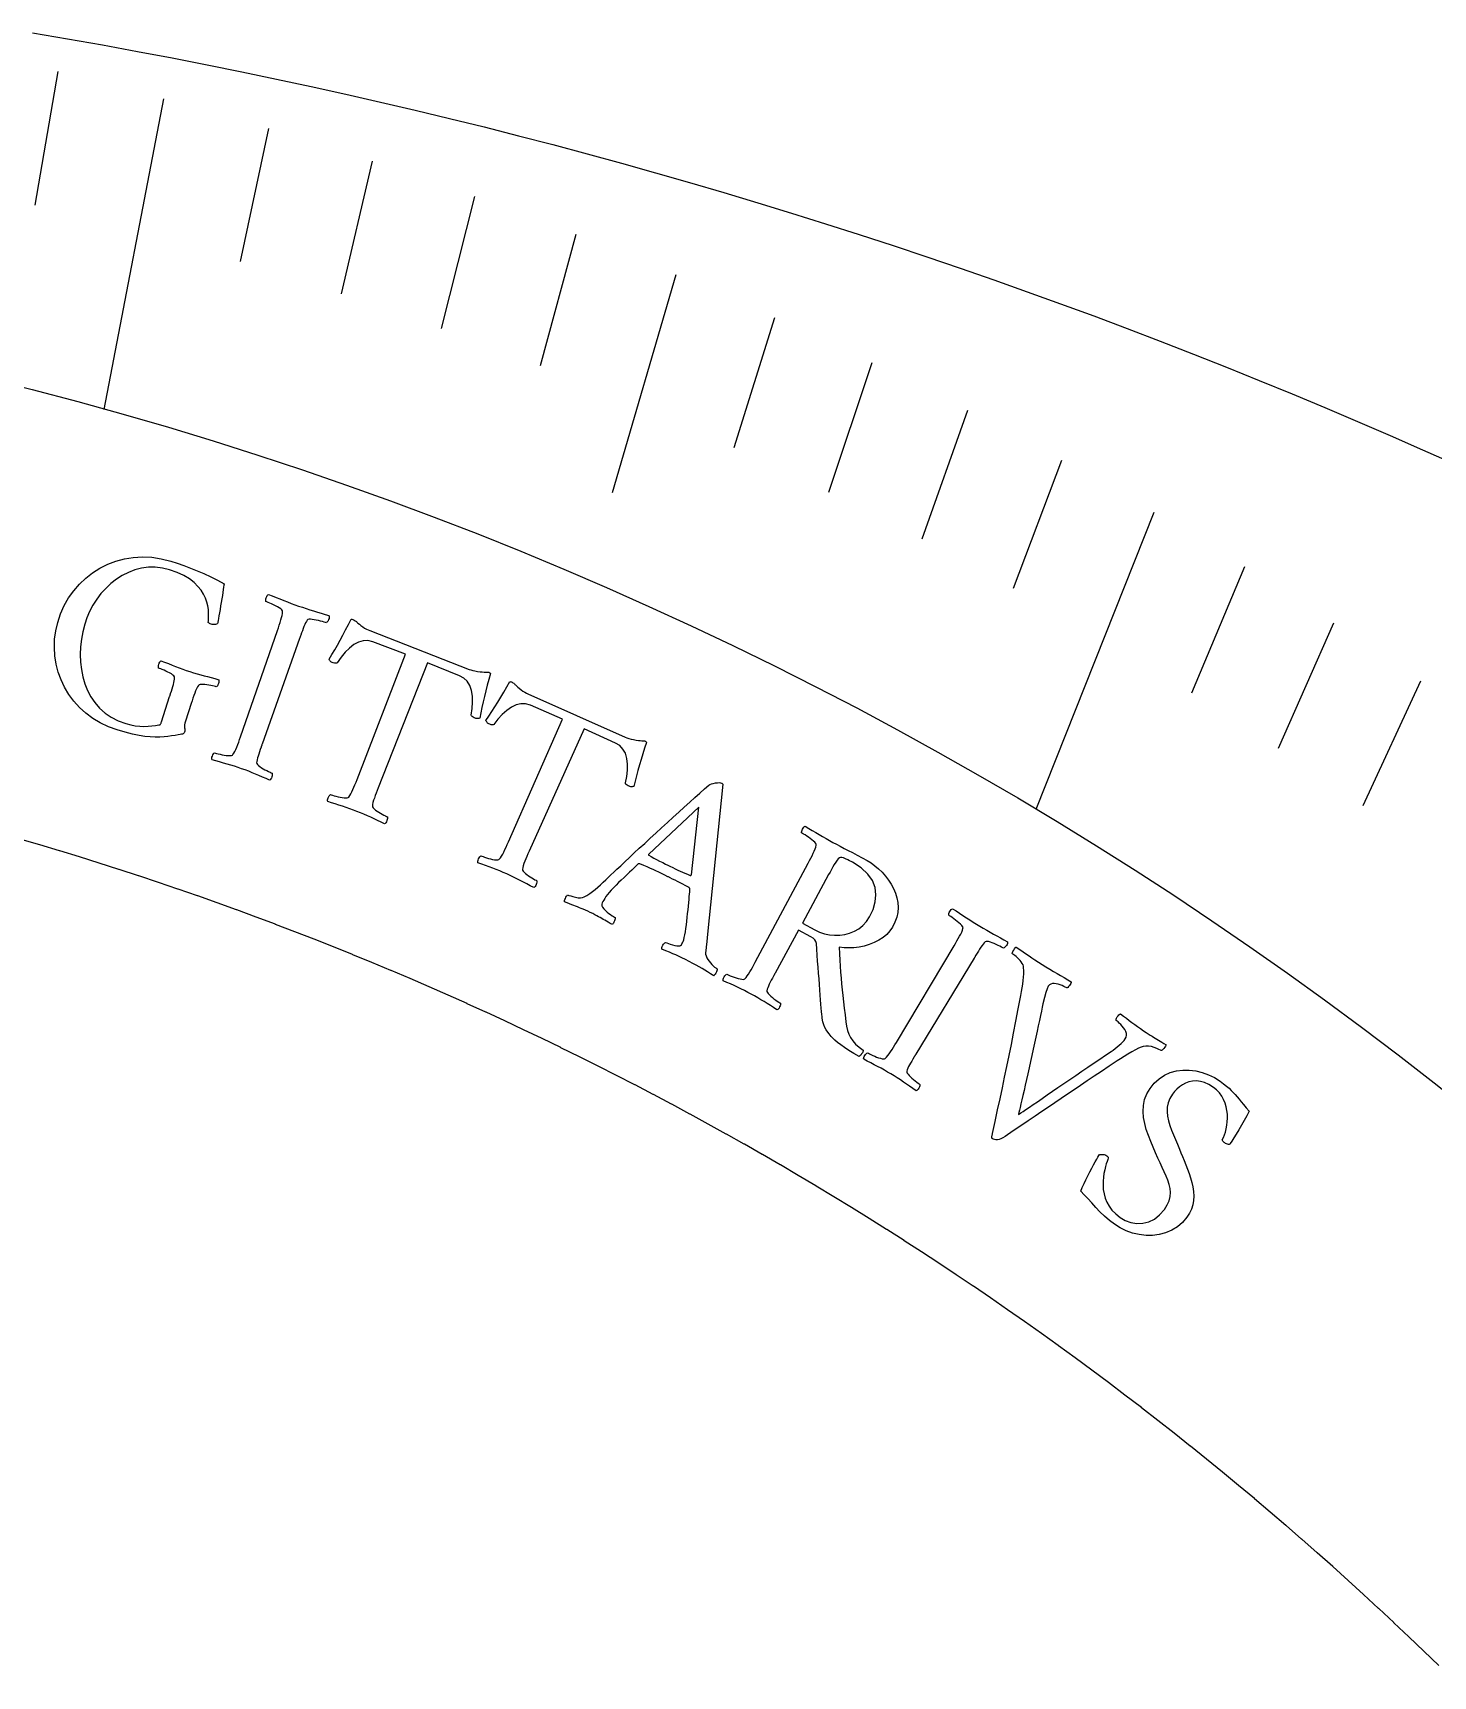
# Model space of a CAD drawing. Header units: millimetres. Extents: x -70 to 70, y -70 to 70.
# Drawn here: x 11.58 to 28.57, y 49.29 to 69.24 of the extents above; entities that cross this region are included whole.
import ezdxf

# ---------------------------------------------------------------- set-up
doc = ezdxf.new("R2010")
doc.units = ezdxf.units.MM
for name, color, linetype in [('CUT_INNER', 6, 'Continuous'), ('CUT_OUTER', 1, 'Continuous'), ('ENGRAVE', 7, 'Continuous'), ('ENGRAVE_FINE', 8, 'Continuous'), ('TEXT', 5, 'Continuous')]:
    doc.layers.add(name, color=color, linetype=linetype)

msp = doc.modelspace()

# ---------------------------------------------------------------- linework, layer by layer
at = {"layer": 'CUT_INNER'}
msp.add_lwpolyline([(28.6426, 49.4155), (28.463, 49.5897), (28.4619, 49.5907), (28.2813, 49.7638), (28.2802, 49.7648), (28.0985, 49.9367), (28.0974, 49.9378), (27.9147, 50.1086), (27.9135, 50.1096), (27.7298, 50.2793), (27.7286, 50.2803), (27.5438, 50.4489), (27.5427, 50.4499), (27.3568, 50.6173), (27.3557, 50.6183), (27.1688, 50.7846), (27.1677, 50.7856), (26.9798, 50.9507), (26.9786, 50.9517), (26.7897, 51.1157), (26.7886, 51.1167), (26.5987, 51.2795), (26.5975, 51.2805), (26.4066, 51.4421), (26.4055, 51.4431), (26.2136, 51.6035), (26.2124, 51.6045), (26.0195, 51.7638), (26.0184, 51.7648), (25.8245, 51.9228), (25.8233, 51.9238), (25.6285, 52.0807), (25.6273, 52.0817), (25.4316, 52.2373), (25.4304, 52.2383), (25.2337, 52.3928), (25.2324, 52.3937), (25.0348, 52.547), (25.0336, 52.5479), (24.835, 52.7), (24.8338, 52.7009), (24.6342, 52.8518), (24.633, 52.8527), (24.4326, 53.0023), (24.4313, 53.0032), (24.23, 53.1516), (24.2287, 53.1525), (24.0265, 53.2997), (24.0252, 53.3006), (23.8221, 53.4465), (23.8208, 53.4473), (23.6168, 53.592), (23.6155, 53.5929), (23.4106, 53.7363), (23.4093, 53.7372), (23.2035, 53.8793), (23.2022, 53.8802), (22.9956, 54.021), (22.9943, 54.0219), (22.7867, 54.1615), (22.7855, 54.1623), (22.5771, 54.3007), (22.5758, 54.3015), (22.3665, 54.4385), (22.3653, 54.4394), (22.1552, 54.5751), (22.1539, 54.576), (21.943, 54.7104), (21.9417, 54.7112), (21.73, 54.8444), (21.7287, 54.8452), (21.5161, 54.9771), (21.5148, 54.9779), (21.3015, 55.1085), (21.3002, 55.1093), (21.086, 55.2385), (21.0847, 55.2393), (20.8698, 55.3672), (20.8684, 55.368), (20.6527, 55.4946), (20.6514, 55.4954), (20.4349, 55.6207), (20.4336, 55.6214), (20.2163, 55.7454), (20.215, 55.7461), (19.997, 55.8688), (19.9957, 55.8695), (19.7769, 55.9908), (19.7756, 55.9915), (19.5561, 56.1115), (19.5547, 56.1122), (19.3345, 56.2308), (19.3331, 56.2315), (19.1122, 56.3487), (19.1108, 56.3494), (18.8892, 56.4653), (18.8878, 56.466), (18.6654, 56.5805), (18.6641, 56.5812), (18.441, 56.6944), (18.4396, 56.6951), (18.2159, 56.8068), (18.2145, 56.8075), (17.9901, 56.9179), (17.9887, 56.9186), (17.7636, 57.0276), (17.7622, 57.0283), (17.5364, 57.1359), (17.535, 57.1366), (17.3086, 57.2428), (17.3072, 57.2434), (17.0801, 57.3483), (17.0787, 57.3489), (16.851, 57.4524), (16.8496, 57.453), (16.6212, 57.5551), (16.6198, 57.5557), (16.3909, 57.6564), (16.3894, 57.657), (16.1599, 57.7562), (16.1584, 57.7568), (15.9283, 57.8547), (15.9268, 57.8553), (15.696, 57.9517), (15.6946, 57.9523), (15.4633, 58.0473), (15.4618, 58.0479), (15.2299, 58.1415), (15.2285, 58.142), (14.9959, 58.2342), (14.9945, 58.2348), (14.7614, 58.3255), (14.76, 58.326), (14.5263, 58.4153), (14.5249, 58.4159), (14.2907, 58.5038), (14.2893, 58.5043), (14.0546, 58.5907), (14.0531, 58.5912), (13.8179, 58.6762), (13.8164, 58.6768), (13.5807, 58.7603), (13.5792, 58.7608), (13.343, 58.8429), (13.3415, 58.8434), (13.1048, 58.924), (13.1033, 58.9245), (12.866, 59.0037), (12.8646, 59.0042), (12.6268, 59.0819), (12.6254, 59.0824), (12.3872, 59.1587), (12.3857, 59.1591), (12.147, 59.2339), (12.1456, 59.2344), (11.9064, 59.3077), (11.905, 59.3082), (11.6654, 59.38), (11.6639, 59.3805), (11.4239, 59.4509)], dxfattribs=at)
at = {"layer": 'CUT_OUTER'}
msp.add_lwpolyline([(11.5761, 69.239), (12.0008, 69.1666), (12.4249, 69.0917), (12.8486, 69.0141), (13.2719, 68.934), (13.6946, 68.8513), (14.1168, 68.7659), (14.5385, 68.678), (14.9596, 68.5875), (15.3802, 68.4945), (15.8001, 68.3988), (16.2195, 68.3006), (16.6383, 68.1998), (17.0565, 68.0964), (17.474, 67.9904), (17.8908, 67.8819), (18.307, 67.7709), (18.7225, 67.6573), (19.1373, 67.5411), (19.5513, 67.4224), (19.9647, 67.3012), (20.3773, 67.1774), (20.7891, 67.0511), (21.2001, 66.9223), (21.6103, 66.791), (22.0197, 66.6571), (22.4283, 66.5208), (22.8361, 66.3819), (23.2429, 66.2405), (23.6489, 66.0966), (24.0541, 65.9503), (24.4583, 65.8015), (24.8616, 65.6502), (25.2639, 65.4964), (25.6653, 65.3401), (26.0658, 65.1814), (26.4652, 65.0202), (26.8637, 64.8566), (27.2611, 64.6906), (27.6575, 64.5221), (28.0529, 64.3512), (28.4472, 64.1778), (28.8405, 64.0021)], dxfattribs=at)
at = {"layer": 'ENGRAVE'}
for points in [[(13.1676, 68.4401), (12.4412, 64.6645)], [(25.185, 63.4159), (23.7532, 59.8108)]]:
    msp.add_lwpolyline(points, dxfattribs=at)
msp.add_circle((0, 20.0601), 46.307, dxfattribs=at)
at = {"layer": 'ENGRAVE_FINE'}
for points in [[(11.8849, 68.7711), (11.6045, 67.1485)], [(14.4386, 68.0761), (14.0965, 66.4634)], [(15.6968, 67.6796), (15.3241, 66.0726)], [(16.9411, 67.2513), (16.5379, 65.6504)], [(18.1707, 66.7916), (17.737, 65.1975)], [(19.3844, 66.3014), (18.6109, 63.6559)], [(20.5814, 65.7812), (20.0873, 64.2017)], [(21.7608, 65.2317), (21.2366, 63.6604)], [(22.9218, 64.6539), (22.3677, 63.0911)], [(24.0634, 64.0483), (23.4797, 62.4946)], [(26.2858, 62.7575), (25.6432, 61.2233)], [(27.3651, 62.0739), (26.6933, 60.5502)], [(28.4222, 61.3661), (27.7215, 59.8533)]]:
    msp.add_lwpolyline(points, dxfattribs=at)
at = {"layer": 'TEXT'}
for points in [[(13.2406, 61.1817), (13.2421, 61.1864), (13.2436, 61.1911), (13.2451, 61.1957), (13.2466, 61.2004), (13.2481, 61.2051), (13.2496, 61.2097), (13.2511, 61.2144), (13.2526, 61.2191), (13.2618, 61.248), (13.2704, 61.2756), (13.2783, 61.302), (13.2856, 61.327), (13.2918, 61.3504), (13.2963, 61.3721), (13.2991, 61.3919), (13.3003, 61.4099), (13.2989, 61.4201), (13.2919, 61.431), (13.2794, 61.4427), (13.2613, 61.455), (13.24, 61.4674), (13.2181, 61.4791), (13.1955, 61.4902), (13.1723, 61.5006), (13.1505, 61.5098), (13.1323, 61.5171), (13.1175, 61.5228), (13.1064, 61.5266), (13.1045, 61.5354), (13.1043, 61.5461), (13.1059, 61.5589), (13.1092, 61.5738), (13.1138, 61.5881), (13.1195, 61.5996), (13.1262, 61.6082), (13.134, 61.6139), (13.1801, 61.5974), (13.2254, 61.5806), (13.2697, 61.5637), (13.3131, 61.5466), (13.3561, 61.5298), (13.3994, 61.5136), (13.4429, 61.4983), (13.4866, 61.4836), (13.5315, 61.4694), (13.5752, 61.4564), (13.6178, 61.4446), (13.6592, 61.4339), (13.701, 61.4233), (13.7443, 61.4118), (13.7893, 61.3992), (13.8359, 61.3855), (13.8388, 61.3764), (13.8391, 61.3655), (13.837, 61.3528), (13.8323, 61.3385), (13.8262, 61.3245), (13.8199, 61.3133), (13.8134, 61.3047), (13.8068, 61.2987), (13.7956, 61.3021), (13.7807, 61.3061), (13.7621, 61.3107), (13.7397, 61.3159), (13.7158, 61.3209), (13.6924, 61.3247), (13.6696, 61.3276), (13.6472, 61.3294), (13.6271, 61.3295), (13.611, 61.3271), (13.5989, 61.3224), (13.5907, 61.3153), (13.5786, 61.2972), (13.5669, 61.2758), (13.5557, 61.2513), (13.545, 61.2237), (13.5344, 61.1938), (13.5236, 61.1627), (13.5127, 61.1304), (13.5015, 61.0968), (13.431, 60.8825), (13.4243, 60.8588), (13.4205, 60.8377), (13.4197, 60.819), (13.4219, 60.8028), (13.4245, 60.7882), (13.4252, 60.7742), (13.424, 60.7608), (13.4209, 60.7481), (13.4183, 60.7422), (13.4147, 60.7372), (13.4101, 60.7329), (13.4045, 60.7294), (13.3962, 60.7261), (13.3835, 60.7225), (13.3664, 60.7186), (13.3451, 60.7145), (13.3059, 60.7082), (13.2641, 60.7023), (13.2197, 60.6968), (13.1727, 60.6916), (13.122, 60.6882), (13.0664, 60.6881), (13.006, 60.6912), (12.9407, 60.6974), (12.8689, 60.7082), (12.7891, 60.7248), (12.7013, 60.7472), (12.6053, 60.7753), (12.4982, 60.8138), (12.3987, 60.8605), (12.3067, 60.9156), (12.2221, 60.979), (12.1454, 61.0494), (12.0771, 61.1252), (12.017, 61.2065), (11.9653, 61.2933), (11.9223, 61.3842), (11.8883, 61.478), (11.8634, 61.5747), (11.8476, 61.6742), (11.8414, 61.7753), (11.8451, 61.8768), (11.8588, 61.9786), (11.8827, 62.0807), (11.9178, 62.1862), (11.9617, 62.2856), (12.0146, 62.3788), (12.0765, 62.4659), (12.1461, 62.546), (12.2222, 62.6185), (12.3049, 62.6833), (12.394, 62.7404), (12.4887, 62.7885), (12.5879, 62.8264), (12.6916, 62.854), (12.7997, 62.8714), (12.9109, 62.8776), (13.0236, 62.8718), (13.1379, 62.8538), (13.2536, 62.8238), (13.3319, 62.7986), (13.4114, 62.7712), (13.4922, 62.7414), (13.5743, 62.7094), (13.6567, 62.6745), (13.7386, 62.6361), (13.8201, 62.5943), (13.901, 62.549), (13.9004, 62.5447), (13.8986, 62.5321), (13.8956, 62.5111), (13.8914, 62.4816), (13.8862, 62.4465), (13.8803, 62.4086), (13.8738, 62.368), (13.8665, 62.3245), (13.8591, 62.2807), (13.8521, 62.2389), (13.8455, 62.1991), (13.8394, 62.1613), (13.834, 62.1284), (13.8295, 62.103), (13.826, 62.0854), (13.8235, 62.0753), (13.8214, 62.0691), (13.8162, 62.064), (13.8078, 62.0598), (13.7962, 62.0568), (13.7831, 62.055), (13.7701, 62.055), (13.7573, 62.0566), (13.7445, 62.0599), (13.734, 62.064), (13.7246, 62.069), (13.7165, 62.0749), (13.7094, 62.0817), (13.7115, 62.1025), (13.7129, 62.1287), (13.7136, 62.1603), (13.7137, 62.1973), (13.7111, 62.2381), (13.7039, 62.2813), (13.6922, 62.3267), (13.6759, 62.3746), (13.6533, 62.4232), (13.6226, 62.4712), (13.5839, 62.5185), (13.5372, 62.565), (13.4804, 62.6093), (13.4118, 62.6498), (13.3312, 62.6863), (13.2388, 62.7188), (13.1522, 62.7404), (13.0667, 62.7509), (12.9823, 62.7505), (12.8991, 62.7391), (12.8181, 62.718), (12.7403, 62.6887), (12.6655, 62.651), (12.594, 62.6051), (12.5267, 62.5523), (12.4644, 62.4941), (12.4072, 62.4306), (12.3552, 62.3617), (12.3089, 62.2891), (12.2693, 62.2143), (12.2363, 62.1374), (12.2097, 62.0583), (12.1869, 61.9683), (12.1704, 61.8773), (12.1602, 61.7854), (12.1563, 61.6924), (12.1592, 61.6001), (12.1694, 61.5101), (12.187, 61.4224), (12.2118, 61.3369), (12.2444, 61.2552), (12.2852, 61.1786), (12.334, 61.1073), (12.391, 61.041), (12.4567, 60.9814), (12.5318, 60.9302), (12.6163, 60.8871), (12.7103, 60.8523), (12.7679, 60.8366), (12.8235, 60.8259), (12.8771, 60.8202), (12.9287, 60.8196), (12.9779, 60.8221), (13.0244, 60.8256), (13.068, 60.8302), (13.1088, 60.8359), (13.1168, 60.8371), (13.1232, 60.8395), (13.128, 60.843), (13.1313, 60.8476), (13.1338, 60.8531), (13.1363, 60.8593), (13.1389, 60.8661), (13.1414, 60.8736)], [(14.8061, 62.2802), (14.8522, 62.2644), (14.8979, 62.2492), (14.9431, 62.2348), (14.988, 62.2212), (15.0331, 62.2076), (15.0791, 62.1935), (15.1261, 62.1787), (15.1739, 62.1633), (15.1767, 62.154), (15.177, 62.1431), (15.1746, 62.1305), (15.1695, 62.1162), (15.1631, 62.1025), (15.1565, 62.0914), (15.1498, 62.083), (15.1429, 62.0772), (15.1312, 62.081), (15.1154, 62.0858), (15.0955, 62.0913), (15.0713, 62.0977), (15.0453, 62.1041), (15.02, 62.1096), (14.9952, 62.1142), (14.971, 62.1179), (14.9492, 62.1198), (14.9319, 62.1188), (14.9189, 62.1149), (14.9102, 62.1083), (14.9001, 62.0932), (14.8901, 62.0755), (14.8803, 62.0551), (14.8707, 62.0321), (14.8611, 62.0071), (14.8512, 61.9808), (14.8412, 61.9534), (14.8309, 61.9247), (14.8293, 61.9201), (14.8276, 61.9155), (14.826, 61.9109), (14.8243, 61.9062), (14.8227, 61.9016), (14.8211, 61.897), (14.8194, 61.8924), (14.8178, 61.8877), (14.3624, 60.6023), (14.3608, 60.5977), (14.3591, 60.5931), (14.3575, 60.5884), (14.3559, 60.5838), (14.3542, 60.5792), (14.3526, 60.5746), (14.351, 60.5699), (14.3493, 60.5653), (14.3393, 60.5367), (14.3299, 60.5093), (14.3212, 60.4832), (14.3132, 60.4584), (14.3063, 60.4352), (14.3012, 60.4137), (14.2977, 60.394), (14.296, 60.376), (14.2987, 60.3666), (14.306, 60.356), (14.3181, 60.3441), (14.3349, 60.331), (14.3546, 60.3176), (14.3753, 60.3049), (14.3972, 60.2928), (14.4201, 60.2814), (14.4418, 60.2714), (14.4599, 60.2632), (14.4744, 60.257), (14.4854, 60.2528), (14.4868, 60.244), (14.4865, 60.2333), (14.4844, 60.2205), (14.4805, 60.2059), (14.4752, 60.1917), (14.4691, 60.1804), (14.4622, 60.1721), (14.4543, 60.1666), (14.4104, 60.1858), (14.3673, 60.2044), (14.325, 60.2224), (14.2836, 60.2399), (14.2423, 60.2568), (14.2001, 60.2734), (14.1572, 60.2895), (14.1135, 60.3052), (14.0706, 60.3199), (14.0271, 60.3341), (13.983, 60.3478), (13.9383, 60.361), (13.8931, 60.3739), (13.8474, 60.3867), (13.8012, 60.3994), (13.7547, 60.4119), (13.7519, 60.4211), (13.7517, 60.4319), (13.754, 60.4446), (13.7587, 60.4589), (13.7649, 60.4728), (13.7711, 60.4841), (13.7776, 60.4926), (13.7842, 60.4986), (13.7954, 60.4951), (13.8106, 60.4909), (13.8298, 60.4859), (13.853, 60.4803), (13.8782, 60.4748), (13.903, 60.4704), (13.9277, 60.4672), (13.9521, 60.4652), (13.9739, 60.4648), (13.9906, 60.4666), (14.0024, 60.4705), (14.0091, 60.4766), (14.0214, 60.4946), (14.0334, 60.5158), (14.0449, 60.5401), (14.0561, 60.5676), (14.0671, 60.5973), (14.0784, 60.6283), (14.0899, 60.6604), (14.1016, 60.6938), (14.5487, 61.9821), (14.5602, 62.0156), (14.5712, 62.0483), (14.5816, 62.08), (14.5916, 62.1109), (14.6, 62.1401), (14.6061, 62.1668), (14.6097, 62.1912), (14.611, 62.2132), (14.6097, 62.2233), (14.6027, 62.2342), (14.5898, 62.2458), (14.5712, 62.2581), (14.5492, 62.2705), (14.5265, 62.2826), (14.503, 62.2942), (14.4786, 62.3055), (14.4557, 62.3156), (14.4367, 62.3237), (14.4214, 62.3299), (14.4099, 62.3342), (14.4081, 62.343), (14.4081, 62.3538), (14.4099, 62.3666), (14.4135, 62.3813), (14.4184, 62.3956), (14.4244, 62.407), (14.4314, 62.4154), (14.4394, 62.4208), (14.4867, 62.4029), (14.5335, 62.3848), (14.5798, 62.3666), (14.6256, 62.3483), (14.671, 62.3303), (14.7163, 62.3129), (14.7613, 62.2962), (14.8061, 62.2802)], [(16.8737, 61.5114), (16.8942, 61.5041), (16.9183, 61.4976), (16.9459, 61.4919), (16.977, 61.4869), (17.0078, 61.4828), (17.0346, 61.48), (17.0572, 61.4784), (17.0759, 61.478), (17.0896, 61.4786), (17.1007, 61.4784), (17.1093, 61.4775), (17.1153, 61.4759), (17.12, 61.4735), (17.1249, 61.4702), (17.1297, 61.4659), (17.1347, 61.4608), (17.1149, 61.39), (17.0961, 61.3201), (17.0784, 61.2512), (17.0617, 61.1831), (17.046, 61.1159), (17.0313, 61.0496), (17.0176, 60.9843), (17.005, 60.9198), (17, 60.9181), (16.9937, 60.9165), (16.986, 60.9151), (16.9771, 60.9137), (16.9674, 60.9133), (16.9576, 60.9147), (16.9476, 60.918), (16.9375, 60.923), (16.9224, 60.9304), (16.9112, 60.9383), (16.9039, 60.9469), (16.9005, 60.956), (16.913, 61.0373), (16.9177, 61.1143), (16.9147, 61.187), (16.9039, 61.2553), (16.8838, 61.3161), (16.8528, 61.3663), (16.8111, 61.4058), (16.7586, 61.4346), (16.3699, 61.5899), (15.7727, 60.0747), (15.7598, 60.0418), (15.7476, 60.0099), (15.736, 59.9791), (15.725, 59.9494), (15.7156, 59.9213), (15.7085, 59.8953), (15.7037, 59.8715), (15.7014, 59.8498), (15.7037, 59.8403), (15.7107, 59.8294), (15.7224, 59.8171), (15.7387, 59.8034), (15.7578, 59.7893), (15.7778, 59.776), (15.7987, 59.7634), (15.8206, 59.7515), (15.8413, 59.7409), (15.8586, 59.7323), (15.8726, 59.7257), (15.8833, 59.7211), (15.8844, 59.7123), (15.8837, 59.7016), (15.8812, 59.689), (15.8768, 59.6744), (15.871, 59.6604), (15.8646, 59.6494), (15.8573, 59.6413), (15.8493, 59.6361), (15.806, 59.6568), (15.7636, 59.6769), (15.722, 59.6964), (15.6813, 59.7153), (15.6405, 59.7337), (15.599, 59.7517), (15.5566, 59.7693), (15.5135, 59.7865), (15.4711, 59.8027), (15.4281, 59.8184), (15.3846, 59.8337), (15.3404, 59.8484), (15.2956, 59.8629), (15.2504, 59.8773), (15.2047, 59.8916), (15.1586, 59.9058), (15.1562, 59.915), (15.1564, 59.9259), (15.1591, 59.9384), (15.1643, 59.9526), (15.1709, 59.9662), (15.1776, 59.9773), (15.1844, 59.9856), (15.1912, 59.9913), (15.2022, 59.9875), (15.2173, 59.9827), (15.2363, 59.9771), (15.2593, 59.9706), (15.2843, 59.9642), (15.309, 59.959), (15.3335, 59.955), (15.3578, 59.9521), (15.3796, 59.9509), (15.3964, 59.9521), (15.4082, 59.9556), (15.4152, 59.9615), (15.4281, 59.9791), (15.4408, 59.9998), (15.4532, 60.0237), (15.4653, 60.0508), (15.4774, 60.0801), (15.4897, 60.1106), (15.5023, 60.1424), (15.5152, 60.1753), (16.1027, 61.6942), (15.7053, 61.8458), (15.6471, 61.8602), (15.5897, 61.8594), (15.5329, 61.8434), (15.4769, 61.8123), (15.4225, 61.7695), (15.3704, 61.7183), (15.3208, 61.6589), (15.2735, 61.5911), (15.2648, 61.5867), (15.2536, 61.5854), (15.24, 61.5871), (15.2239, 61.5919), (15.2132, 61.595), (15.2039, 61.5992), (15.1962, 61.6046), (15.1901, 61.6113), (15.1851, 61.6181), (15.181, 61.6241), (15.1777, 61.6295), (15.1753, 61.6341), (15.2095, 61.6901), (15.2435, 61.7475), (15.2771, 61.8064), (15.3103, 61.8667), (15.3435, 61.9284), (15.3767, 61.9913), (15.4099, 62.0555), (15.4432, 62.1211), (15.4524, 62.1204), (15.4619, 62.1181), (15.4718, 62.1141), (15.4819, 62.1086), (15.4915, 62.1023), (15.4999, 62.0963), (15.5071, 62.0905), (15.5129, 62.0849), (15.5264, 62.0729), (15.5428, 62.0595), (15.5621, 62.0448), (15.5842, 62.0289), (15.6073, 62.0134), (15.6292, 62.0004), (15.6499, 61.9897), (15.6695, 61.9814)], [(18.77, 60.6879), (18.7902, 60.6797), (18.814, 60.672), (18.8413, 60.665), (18.8721, 60.6586), (18.9027, 60.6531), (18.9293, 60.6491), (18.9519, 60.6464), (18.9705, 60.6452), (18.9842, 60.6451), (18.9953, 60.6444), (19.0039, 60.6431), (19.0098, 60.6413), (19.0144, 60.6386), (19.019, 60.6351), (19.0237, 60.6306), (19.0285, 60.6253), (19.0054, 60.5555), (18.9834, 60.4865), (18.9625, 60.4185), (18.9427, 60.3512), (18.9239, 60.2849), (18.9062, 60.2193), (18.8895, 60.1547), (18.8739, 60.0908), (18.8688, 60.0894), (18.8624, 60.0881), (18.8547, 60.087), (18.8457, 60.086), (18.836, 60.0861), (18.8263, 60.0879), (18.8165, 60.0917), (18.8066, 60.0972), (18.7919, 60.1052), (18.7811, 60.1137), (18.7742, 60.1226), (18.7712, 60.1319), (18.7874, 60.2125), (18.7957, 60.2892), (18.796, 60.3619), (18.7884, 60.4306), (18.7711, 60.4923), (18.7425, 60.5439), (18.7026, 60.5853), (18.6515, 60.6165), (18.2704, 60.7896), (17.6039, 59.3036), (17.5895, 59.2713), (17.5758, 59.24), (17.5628, 59.2098), (17.5505, 59.1806), (17.5397, 59.153), (17.5314, 59.1273), (17.5256, 59.1037), (17.5223, 59.0822), (17.5242, 59.0726), (17.5306, 59.0614), (17.5417, 59.0485), (17.5574, 59.0341), (17.5758, 59.0192), (17.5952, 59.0049), (17.6155, 58.9914), (17.6368, 58.9785), (17.657, 58.9669), (17.6739, 58.9576), (17.6876, 58.9503), (17.698, 58.9453), (17.6988, 58.9364), (17.6976, 58.9257), (17.6944, 58.9132), (17.6894, 58.8989), (17.683, 58.8852), (17.676, 58.8744), (17.6684, 58.8667), (17.6601, 58.8619), (17.6179, 58.8846), (17.5764, 58.9066), (17.5358, 58.928), (17.4959, 58.9488), (17.4561, 58.969), (17.4154, 58.9889), (17.3739, 59.0085), (17.3316, 59.0276), (17.2901, 59.0458), (17.2479, 59.0635), (17.205, 59.0807), (17.1615, 59.0975), (17.1175, 59.114), (17.073, 59.1305), (17.0281, 59.1469), (16.9827, 59.1632), (16.9807, 59.1725), (16.9813, 59.1834), (16.9846, 59.1957), (16.9905, 59.2097), (16.9978, 59.223), (17.0049, 59.2337), (17.0121, 59.2418), (17.0191, 59.2472), (17.03, 59.2428), (17.0448, 59.2373), (17.0636, 59.2308), (17.0863, 59.2233), (17.1109, 59.2158), (17.1353, 59.2094), (17.1596, 59.2043), (17.1838, 59.2002), (17.2054, 59.1981), (17.2223, 59.1985), (17.2343, 59.2015), (17.2415, 59.207), (17.2553, 59.224), (17.2689, 59.2441), (17.2824, 59.2674), (17.2957, 59.2939), (17.3091, 59.3226), (17.3229, 59.3525), (17.3369, 59.3836), (17.3513, 59.4159), (18.0083, 60.9061), (17.6183, 61.0759), (17.5609, 61.0929), (17.5035, 61.0948), (17.446, 61.0815), (17.3886, 61.053), (17.3323, 61.0127), (17.278, 60.964), (17.2256, 60.9069), (17.1753, 60.8414), (17.1664, 60.8374), (17.1551, 60.8366), (17.1416, 60.8389), (17.1258, 60.8445), (17.1152, 60.848), (17.1061, 60.8527), (17.0987, 60.8585), (17.0928, 60.8654), (17.0882, 60.8724), (17.0844, 60.8787), (17.0813, 60.8842), (17.0791, 60.8889), (17.1159, 60.9432), (17.1525, 60.9991), (17.1888, 61.0563), (17.2248, 61.115), (17.2607, 61.1751), (17.2968, 61.2364), (17.3329, 61.299), (17.3692, 61.363), (17.3784, 61.3619), (17.3878, 61.3591), (17.3975, 61.3547), (17.4073, 61.3487), (17.4167, 61.342), (17.4248, 61.3356), (17.4316, 61.3294), (17.4372, 61.3236), (17.4501, 61.311), (17.4659, 61.2969), (17.4845, 61.2813), (17.5059, 61.2644), (17.5282, 61.2479), (17.5494, 61.2338), (17.5697, 61.2222), (17.5888, 61.213)], [(18.5336, 58.9565), (18.5375, 58.9602), (18.5492, 58.9713), (18.5687, 58.9897), (18.596, 59.0155), (18.63, 59.0476), (18.6695, 59.085), (18.7146, 59.1277), (18.7652, 59.1757), (18.8202, 59.2276), (18.8787, 59.2821), (18.9407, 59.3393), (19.0061, 59.399), (19.0736, 59.4606), (19.142, 59.5231), (19.2112, 59.5865), (19.2812, 59.6509), (19.351, 59.7149), (19.4196, 59.7776), (19.4869, 59.8387), (19.5529, 59.8984), (19.6164, 59.9556), (19.6762, 60.0091), (19.7321, 60.059), (19.7842, 60.1053), (19.7981, 60.1135), (19.8159, 60.1207), (19.8376, 60.1268), (19.8634, 60.1318), (19.8889, 60.1351), (19.9102, 60.1359), (19.9273, 60.1343), (19.94, 60.1303), (19.9427, 60.1288), (19.9448, 60.1274), (19.9461, 60.1262), (19.9469, 60.125), (19.9475, 60.1237), (19.9486, 60.1219), (19.9502, 60.1196), (19.9523, 60.1169), (19.7687, 58.2957), (19.7583, 58.2063), (19.7508, 58.1393), (19.7462, 58.0947), (19.7445, 58.0725), (19.7453, 58.0525), (19.7502, 58.0318), (19.759, 58.0104), (19.7718, 57.9883), (19.7869, 57.9667), (19.8029, 57.9467), (19.8198, 57.9283), (19.8374, 57.9115), (19.854, 57.8972), (19.8674, 57.8861), (19.8778, 57.8782), (19.885, 57.8736), (19.8855, 57.8628), (19.8832, 57.851), (19.878, 57.8382), (19.87, 57.8242), (19.8614, 57.8113), (19.8544, 57.8015), (19.849, 57.7948), (19.8453, 57.7911), (19.8064, 57.815), (19.7696, 57.8377), (19.7348, 57.859), (19.7021, 57.879), (19.6685, 57.8988), (19.6315, 57.9198), (19.5909, 57.9418), (19.5469, 57.9649), (19.5, 57.9887), (19.457, 58.0097), (19.4179, 58.0281), (19.3825, 58.0437), (19.347, 58.059), (19.3072, 58.0761), (19.2632, 58.0951), (19.2149, 58.116), (19.2135, 58.1254), (19.2147, 58.1362), (19.2187, 58.1484), (19.2255, 58.1619), (19.2336, 58.1747), (19.2419, 58.1847), (19.2504, 58.1919), (19.2591, 58.1962), (19.2742, 58.1894), (19.2935, 58.182), (19.3171, 58.1741), (19.3449, 58.1656), (19.373, 58.1583), (19.3971, 58.1542), (19.4175, 58.1531), (19.4339, 58.1552), (19.4425, 58.1595), (19.4507, 58.1668), (19.4587, 58.177), (19.4663, 58.1901), (19.4729, 58.206), (19.4796, 58.2278), (19.4862, 58.2552), (19.4928, 58.2885), (19.4993, 58.3259), (19.5055, 58.366), (19.5114, 58.4088), (19.517, 58.4542), (19.5223, 58.5006), (19.5274, 58.5466), (19.5321, 58.5919), (19.5365, 58.6368), (19.5405, 58.6794), (19.5442, 58.7181), (19.5474, 58.7529), (19.5502, 58.7838), (19.5525, 58.809), (19.5542, 58.8271), (19.5552, 58.8379), (19.5555, 58.8415), (19.5553, 58.8421), (19.5548, 58.8437), (19.5539, 58.8465), (19.5526, 58.8503), (19.5509, 58.8544), (19.5489, 58.8577), (19.5465, 58.8602), (19.5438, 58.8621), (19.5211, 58.8751), (19.4957, 58.889), (19.4676, 58.9038), (19.4366, 58.9195), (19.4048, 58.9354), (19.3742, 58.9507), (19.3446, 58.9654), (19.3161, 58.9796), (19.3087, 58.9833), (19.3013, 58.9869), (19.294, 58.9906), (19.2866, 58.9942), (19.2794, 58.9978), (19.2726, 59.0011), (19.2662, 59.0043), (19.2601, 59.0073), (19.2175, 59.0282), (19.1782, 59.0473), (19.142, 59.0645), (19.1091, 59.0798), (19.0754, 59.0951), (19.037, 59.1119), (18.9939, 59.1302), (18.946, 59.1502), (18.9442, 59.1507), (18.9418, 59.1509), (18.9387, 59.1506), (18.935, 59.1501), (18.9315, 59.1494), (18.929, 59.1489), (18.9275, 59.1486), (18.927, 59.1485), (18.9238, 59.1455), (18.9143, 59.1365), (18.8985, 59.1214), (18.8763, 59.1003), (18.8498, 59.0751), (18.8209, 59.0477), (18.7895, 59.018), (18.7557, 58.9861), (18.7216, 58.9534), (18.6889, 58.9216), (18.6579, 58.8906), (18.6284, 58.8604), (18.5994, 58.8308), (18.5742, 58.803), (18.5529, 58.777), (18.5353, 58.7527), (18.5207, 58.7305), (18.5083, 58.7104), (18.498, 58.6924), (18.4898, 58.6766), (18.4853, 58.6599), (18.4872, 58.6421), (18.4955, 58.6232), (18.5103, 58.6033), (18.5289, 58.5836), (18.5486, 58.5654), (18.5694, 58.5487), (18.5914, 58.5334), (18.6119, 58.5203), (18.6282, 58.5102), (18.6403, 58.5029), (18.6482, 58.4986), (18.6487, 58.4928), (18.6474, 58.484), (18.6442, 58.4723), (18.6391, 58.4576), (18.633, 58.4428), (18.6267, 58.4304), (18.6204, 58.4207), (18.614, 58.4134), (18.5882, 58.4278), (18.5643, 58.4412), (18.5424, 58.4536), (18.5226, 58.465), (18.5037, 58.4759), (18.4848, 58.4868), (18.4658, 58.4977), (18.4469, 58.5086), (18.4264, 58.52), (18.4026, 58.5326), (18.3755, 58.5462), (18.3451, 58.5609), (18.3142, 58.5754), (18.2857, 58.5882), (18.2596, 58.5995), (18.2359, 58.6091), (18.2133, 58.618), (18.1908, 58.6268), (18.1682, 58.6357), (18.1456, 58.6445), (18.1216, 58.654), (18.0946, 58.6648), (18.0647, 58.677), (18.0319, 58.6905), (18.0315, 58.6963), (18.0332, 58.7048), (18.0372, 58.7162), (18.0433, 58.7303), (18.0505, 58.7447), (18.0574, 58.7567), (18.0641, 58.7663), (18.0706, 58.7735), (18.0865, 58.7671), (18.1077, 58.7603), (18.1342, 58.7529), (18.1661, 58.7451), (18.1985, 58.7392), (18.2266, 58.7379), (18.2503, 58.741), (18.2697, 58.7487), (18.3045, 58.7676), (18.3384, 58.789), (18.3716, 58.8128), (18.4038, 58.839), (18.4359, 58.8669), (18.4681, 58.8958), (18.5007, 58.9257), (18.5336, 58.9565)], [(19.6629, 59.837), (19.0546, 59.2683), (19.0545, 59.2679), (19.0542, 59.2667), (19.0538, 59.2646), (19.0532, 59.2617), (19.0528, 59.2588), (19.0529, 59.2564), (19.0536, 59.2547), (19.0548, 59.2537), (19.0836, 59.2379), (19.1154, 59.221), (19.1499, 59.2029), (19.1873, 59.1835), (19.2243, 59.1646), (19.2574, 59.1477), (19.2867, 59.1329), (19.3123, 59.1202), (19.3455, 59.104), (19.3772, 59.0889), (19.4074, 59.075), (19.4362, 59.0623), (19.4648, 59.0498), (19.4948, 59.0367), (19.526, 59.0229), (19.5585, 59.0084), (19.5614, 59.0076), (19.5642, 59.0079), (19.5669, 59.0094), (19.5695, 59.0121), (19.5717, 59.0149), (19.5734, 59.017), (19.5743, 59.0182), (19.5746, 59.0186)], [(21.7054, 59.1909), (21.7535, 59.1616), (21.8001, 59.1279), (21.8452, 59.0899), (21.8887, 59.0474), (21.9294, 59.0015), (21.9661, 58.9532), (21.9985, 58.9024), (22.0269, 58.8492), (22.05, 58.7941), (22.0667, 58.7377), (22.0769, 58.6799), (22.0808, 58.6208), (22.077, 58.5611), (22.0646, 58.5015), (22.0434, 58.4419), (22.0135, 58.3823), (21.9817, 58.3351), (21.9432, 58.2926), (21.8982, 58.2548), (21.8465, 58.2217), (21.7904, 58.1935), (21.732, 58.1704), (21.6714, 58.1522), (21.6085, 58.1391), (21.5454, 58.1312), (21.4842, 58.1286), (21.425, 58.1315), (21.3678, 58.1397), (21.3711, 58.0589), (21.3749, 57.981), (21.3793, 57.906), (21.3843, 57.8339), (21.3899, 57.7631), (21.3962, 57.6922), (21.4033, 57.6211), (21.411, 57.5497), (21.4193, 57.4763), (21.4281, 57.3991), (21.4373, 57.318), (21.4469, 57.2331), (21.4555, 57.1785), (21.4682, 57.1282), (21.4849, 57.0822), (21.5056, 57.0403), (21.5322, 57.001), (21.5664, 56.9624), (21.6081, 56.9244), (21.6575, 56.8871), (21.658, 56.8776), (21.655, 56.8668), (21.6484, 56.8548), (21.6382, 56.8415), (21.6274, 56.8292), (21.6189, 56.8197), (21.6125, 56.8133), (21.6083, 56.8098), (21.5435, 56.8487), (21.485, 56.8854), (21.4329, 56.9199), (21.3872, 56.9522), (21.3479, 56.9819), (21.315, 57.0085), (21.2885, 57.0322), (21.2684, 57.0528), (21.2567, 57.0682), (21.2432, 57.0867), (21.2277, 57.1084), (21.2103, 57.1333), (21.1936, 57.1621), (21.1798, 57.1954), (21.1691, 57.2334), (21.1615, 57.276), (21.1592, 57.2958), (21.1565, 57.323), (21.1533, 57.3575), (21.1495, 57.3993), (21.1454, 57.4472), (21.1411, 57.4999), (21.1366, 57.5573), (21.1319, 57.6196), (21.127, 57.6853), (21.1218, 57.7532), (21.1164, 57.8234), (21.1106, 57.8958), (21.1049, 57.9688), (21.0995, 58.0409), (21.0943, 58.1122), (21.0895, 58.1825), (21.0838, 58.2053), (21.0706, 58.2265), (21.05, 58.2463), (21.0219, 58.2646), (20.8744, 58.3454), (20.5895, 57.8228), (20.5872, 57.8185), (20.5848, 57.8142), (20.5825, 57.8099), (20.5801, 57.8056), (20.5778, 57.8013), (20.5754, 57.797), (20.5731, 57.7927), (20.5707, 57.7883), (20.5563, 57.7616), (20.5427, 57.7361), (20.53, 57.7117), (20.5181, 57.6885), (20.5077, 57.6666), (20.4992, 57.6462), (20.4927, 57.6273), (20.4882, 57.6099), (20.4893, 57.6002), (20.4949, 57.5885), (20.505, 57.5749), (20.5194, 57.5592), (20.5367, 57.5429), (20.5552, 57.527), (20.5749, 57.5117), (20.5958, 57.4968), (20.6156, 57.4835), (20.6322, 57.4726), (20.6456, 57.4642), (20.6557, 57.4582), (20.6557, 57.4493), (20.6537, 57.4388), (20.6496, 57.4266), (20.6434, 57.4127), (20.636, 57.3995), (20.6282, 57.3893), (20.62, 57.3822), (20.6114, 57.3781), (20.571, 57.404), (20.5314, 57.4291), (20.4925, 57.4536), (20.4544, 57.4774), (20.4163, 57.5007), (20.3773, 57.5236), (20.3374, 57.5463), (20.2967, 57.5687), (20.2567, 57.59), (20.216, 57.6109), (20.1746, 57.6314), (20.1326, 57.6515), (20.09, 57.6714), (20.0469, 57.6913), (20.0033, 57.7111), (19.9593, 57.7309), (19.958, 57.7403), (19.9595, 57.7511), (19.9638, 57.7632), (19.9708, 57.7766), (19.979, 57.7894), (19.987, 57.7995), (19.9947, 57.807), (20.0022, 57.8118), (20.0127, 57.8066), (20.027, 57.8), (20.0452, 57.7921), (20.0672, 57.7828), (20.0912, 57.7734), (20.1151, 57.7652), (20.1389, 57.7581), (20.1627, 57.7523), (20.1841, 57.7484), (20.2009, 57.7475), (20.2132, 57.7496), (20.2207, 57.7545), (20.2358, 57.7704), (20.2509, 57.7894), (20.2662, 57.8116), (20.2815, 57.837), (20.2971, 57.8646), (20.3132, 57.8933), (20.3296, 57.9232), (20.3464, 57.9544), (20.9885, 59.1574), (21.0052, 59.1887), (21.0212, 59.2192), (21.0366, 59.2489), (21.0512, 59.2778), (21.0642, 59.3053), (21.0744, 59.3308), (21.0819, 59.3542), (21.0866, 59.3757), (21.0869, 59.386), (21.0817, 59.3978), (21.0708, 59.4113), (21.0544, 59.4264), (21.0348, 59.4421), (21.0145, 59.4574), (20.9935, 59.4724), (20.9719, 59.487), (20.9516, 59.5003), (20.9345, 59.5111), (20.9207, 59.5194), (20.9101, 59.5254), (20.9097, 59.5344), (20.9114, 59.545), (20.9152, 59.5574), (20.9211, 59.5714), (20.9283, 59.5847), (20.936, 59.595), (20.9442, 59.6022), (20.953, 59.6063), (20.9967, 59.5811), (21.0398, 59.556), (21.0821, 59.531), (21.1238, 59.506), (21.1652, 59.4814), (21.2067, 59.4574), (21.2482, 59.4339), (21.2898, 59.4111), (21.3339, 59.3875), (21.3798, 59.3632), (21.4275, 59.3384), (21.4771, 59.3129), (21.5293, 59.286), (21.5847, 59.2567), (21.6434, 59.225), (21.7054, 59.1909)], [(21.7348, 58.5073), (21.7777, 58.5978), (21.8034, 58.6873), (21.8117, 58.7758), (21.8027, 58.8632), (21.7721, 58.9476), (21.7161, 59.0268), (21.6346, 59.1009), (21.5276, 59.1696), (21.5124, 59.1777), (21.4936, 59.1874), (21.471, 59.1986), (21.4447, 59.2114), (21.4188, 59.2223), (21.3974, 59.2279), (21.3807, 59.2282), (21.3685, 59.2232), (21.3549, 59.211), (21.3402, 59.1935), (21.3244, 59.1708), (21.3074, 59.1429), (21.2899, 59.1123), (21.2724, 59.0814), (21.2551, 59.0503), (21.2378, 59.0188), (20.9214, 58.4315), (21.0721, 58.3489), (21.1282, 58.3221), (21.1864, 58.3022), (21.2469, 58.2891), (21.3096, 58.2828), (21.3725, 58.2837), (21.4338, 58.2921), (21.4934, 58.3079), (21.5513, 58.3311), (21.6056, 58.3623), (21.6543, 58.402), (21.6974, 58.4504), (21.7348, 58.5073)], [(23.0729, 58.3929), (23.1148, 58.368), (23.1564, 58.3439), (23.1978, 58.3206), (23.239, 58.2981), (23.2804, 58.2757), (23.3226, 58.2525), (23.3656, 58.2285), (23.4093, 58.2037), (23.4102, 58.194), (23.4082, 58.1833), (23.4033, 58.1714), (23.3954, 58.1585), (23.3863, 58.1463), (23.3776, 58.1368), (23.3693, 58.1299), (23.3614, 58.1257), (23.3508, 58.1318), (23.3363, 58.1396), (23.3179, 58.1491), (23.2955, 58.1603), (23.2714, 58.1718), (23.2476, 58.1823), (23.2243, 58.1919), (23.2014, 58.2005), (23.1805, 58.2067), (23.1633, 58.2093), (23.1497, 58.2081), (23.1399, 58.2033), (23.1269, 58.1907), (23.1136, 58.1753), (23.0998, 58.1574), (23.0857, 58.1367), (23.0712, 58.1142), (23.0563, 58.0906), (23.0408, 58.0657), (23.025, 58.0397), (23.0224, 58.0355), (23.0199, 58.0314), (23.0173, 58.0272), (23.0148, 58.023), (23.0123, 58.0188), (23.0097, 58.0146), (23.0072, 58.0104), (23.0046, 58.0062), (22.2977, 56.84), (22.2951, 56.8358), (22.2926, 56.8317), (22.29, 56.8275), (22.2875, 56.8233), (22.2849, 56.8191), (22.2824, 56.8149), (22.2799, 56.8107), (22.2773, 56.8065), (22.2617, 56.7805), (22.2469, 56.7556), (22.2331, 56.7318), (22.2202, 56.7092), (22.2088, 56.6878), (22.1994, 56.6678), (22.192, 56.6492), (22.1867, 56.632), (22.1874, 56.6222), (22.1924, 56.6103), (22.2018, 56.5962), (22.2156, 56.58), (22.2321, 56.5628), (22.2499, 56.5462), (22.2688, 56.5299), (22.289, 56.5141), (22.3082, 56.4999), (22.3243, 56.4882), (22.3372, 56.4792), (22.347, 56.4728), (22.3467, 56.4639), (22.3442, 56.4535), (22.3395, 56.4415), (22.3327, 56.4279), (22.3247, 56.4151), (22.3164, 56.4053), (22.3079, 56.3985), (22.2991, 56.3948), (22.26, 56.4225), (22.2216, 56.4495), (22.1839, 56.4757), (22.1469, 56.5012), (22.1099, 56.5262), (22.0719, 56.5509), (22.0332, 56.5754), (21.9935, 56.5997), (21.9545, 56.6228), (21.9148, 56.6455), (21.8744, 56.6679), (21.8333, 56.6899), (21.7917, 56.7117), (21.7496, 56.7335), (21.707, 56.7553), (21.6639, 56.7771), (21.6631, 56.7866), (21.665, 56.7973), (21.6698, 56.8092), (21.6774, 56.8222), (21.6862, 56.8346), (21.6947, 56.8443), (21.7027, 56.8515), (21.7104, 56.8559), (21.7207, 56.8503), (21.7347, 56.843), (21.7525, 56.8343), (21.7741, 56.824), (21.7976, 56.8135), (21.8211, 56.8042), (21.8446, 56.7961), (21.868, 56.7891), (21.8893, 56.7843), (21.906, 56.7827), (21.9183, 56.7841), (21.9262, 56.7888), (21.9419, 56.8039), (21.9579, 56.8222), (21.9741, 56.8437), (21.9906, 56.8683), (22.0075, 56.8952), (22.0248, 56.9231), (22.0426, 56.9523), (22.0608, 56.9826), (22.7603, 58.1533), (22.7784, 58.1837), (22.7958, 58.2135), (22.8124, 58.2424), (22.8284, 58.2706), (22.8426, 58.2975), (22.854, 58.3225), (22.8625, 58.3456), (22.8682, 58.3668), (22.8691, 58.3771), (22.8644, 58.3891), (22.8541, 58.4031), (22.8384, 58.4189), (22.8194, 58.4355), (22.7996, 58.4519), (22.7789, 58.4681), (22.7574, 58.4841), (22.737, 58.4987), (22.72, 58.5105), (22.7063, 58.5197), (22.6959, 58.5262), (22.6959, 58.5352), (22.6981, 58.5457), (22.7025, 58.5579), (22.709, 58.5716), (22.7167, 58.5846), (22.7249, 58.5945), (22.7335, 58.6013), (22.7424, 58.605), (22.7851, 58.5778), (22.8272, 58.5506), (22.8688, 58.5234), (22.91, 58.4962), (22.9508, 58.4693), (22.9916, 58.4431), (23.0323, 58.4176), (23.0729, 58.3929)], [(23.8306, 57.9265), (23.8762, 57.8981), (23.9214, 57.8706), (23.9661, 57.8441), (24.0105, 57.8185), (24.0544, 57.7933), (24.0978, 57.7682), (24.1407, 57.743), (24.1831, 57.7179), (24.1811, 57.7095), (24.1766, 57.6992), (24.1696, 57.6868), (24.16, 57.6725), (24.1498, 57.6592), (24.1411, 57.6501), (24.1338, 57.6452), (24.1279, 57.6445), (24.1201, 57.6489), (24.108, 57.6548), (24.0916, 57.6623), (24.0709, 57.6713), (24.0479, 57.6802), (24.0246, 57.6873), (24.0009, 57.6928), (23.9769, 57.6964), (23.9541, 57.6965), (23.9344, 57.691), (23.9176, 57.68), (23.9039, 57.6634), (23.8893, 57.6334), (23.8737, 57.5877), (23.8569, 57.5261), (23.839, 57.4489), (23.8303, 57.4082), (23.8204, 57.3613), (23.8092, 57.3082), (23.7966, 57.2489), (23.783, 57.1849), (23.7686, 57.1178), (23.7533, 57.0476), (23.7371, 56.9743), (23.7206, 56.8994), (23.7042, 56.8244), (23.6878, 56.7493), (23.6715, 56.6742), (23.6555, 56.6006), (23.64, 56.53), (23.6249, 56.4626), (23.6102, 56.3983), (23.5964, 56.3384), (23.5839, 56.2842), (23.5726, 56.2358), (23.5626, 56.1932), (23.5543, 56.158), (23.5483, 56.1318), (23.5445, 56.1146), (23.5429, 56.1065), (23.5533, 56.113), (23.5717, 56.1252), (23.5983, 56.1432), (23.6329, 56.1668), (23.6743, 56.195), (23.7208, 56.227), (23.7724, 56.2627), (23.8293, 56.302), (23.8903, 56.3442), (23.9545, 56.3884), (24.0219, 56.4346), (24.0925, 56.4829), (24.165, 56.5324), (24.2381, 56.5821), (24.3118, 56.6322), (24.3861, 56.6825), (24.4596, 56.7323), (24.531, 56.7805), (24.6002, 56.8271), (24.6673, 56.8722), (24.6924, 56.8893), (24.7173, 56.9076), (24.7419, 56.927), (24.7663, 56.9475), (24.7891, 56.9682), (24.8087, 56.988), (24.8252, 57.007), (24.8387, 57.025), (24.85, 57.047), (24.8547, 57.0694), (24.853, 57.0922), (24.8446, 57.1156), (24.8321, 57.1385), (24.8176, 57.1602), (24.8014, 57.1807), (24.7833, 57.1999), (24.7655, 57.2169), (24.7505, 57.2306), (24.7381, 57.2411), (24.7283, 57.2483), (24.7263, 57.2559), (24.7278, 57.2658), (24.7328, 57.278), (24.7415, 57.2925), (24.7517, 57.3065), (24.7617, 57.3169), (24.7714, 57.3238), (24.7808, 57.3273), (24.8173, 57.3009), (24.8527, 57.2749), (24.8868, 57.2495), (24.9198, 57.2246), (24.9528, 57.1999), (24.9872, 57.1749), (25.023, 57.1497), (25.0602, 57.1242), (25.0908, 57.1036), (25.1182, 57.0854), (25.1423, 57.0696), (25.1633, 57.0562), (25.1826, 57.0442), (25.2018, 57.0325), (25.221, 57.021), (25.2401, 57.0098), (25.2603, 56.998), (25.2825, 56.9848), (25.3068, 56.9701), (25.3332, 56.954), (25.3308, 56.9457), (25.3255, 56.9354), (25.3174, 56.9232), (25.3063, 56.909), (25.295, 56.8959), (25.2862, 56.8871), (25.2798, 56.8826), (25.2758, 56.8823), (25.2641, 56.8891), (25.2459, 56.8978), (25.2212, 56.9086), (25.1899, 56.9213), (25.1557, 56.9323), (25.1221, 56.9379), (25.0892, 56.9381), (25.0569, 56.9328), (25.0319, 56.925), (25.0002, 56.9115), (24.9619, 56.8924), (24.9171, 56.8676), (24.8699, 56.84), (24.8245, 56.8123), (24.7809, 56.7846), (24.7391, 56.7569), (24.6426, 56.6926), (24.5502, 56.6308), (24.462, 56.5716), (24.378, 56.5149), (24.2968, 56.46), (24.2169, 56.4062), (24.1384, 56.3534), (24.0612, 56.3016), (23.9841, 56.2497), (23.9056, 56.1968), (23.8259, 56.1427), (23.7448, 56.0874), (23.6608, 56.0302), (23.5721, 55.9701), (23.4789, 55.907), (23.3811, 55.841), (23.3544, 55.8243), (23.3299, 55.812), (23.3075, 55.8042), (23.2873, 55.8007), (23.269, 55.8007), (23.252, 55.8033), (23.2364, 55.8083), (23.2222, 55.8158), (23.219, 55.8195), (23.2176, 55.8251), (23.218, 55.8328), (23.2202, 55.8424), (23.2229, 55.8525), (23.2248, 55.8614), (23.2259, 55.869), (23.2263, 55.8755), (23.2583, 56.0214), (23.289, 56.1626), (23.3184, 56.2989), (23.3466, 56.4303), (23.374, 56.56), (23.4015, 56.6908), (23.4288, 56.8228), (23.4561, 56.956), (23.4837, 57.0934), (23.5119, 57.2382), (23.5406, 57.3903), (23.5697, 57.5497), (23.5788, 57.5985), (23.5867, 57.6452), (23.5934, 57.6897), (23.599, 57.7321), (23.6031, 57.7729), (23.6055, 57.8129), (23.606, 57.8521), (23.6047, 57.8905), (23.6028, 57.9064), (23.5973, 57.9231), (23.5882, 57.9405), (23.5757, 57.9587), (23.5611, 57.9766), (23.5461, 57.9934), (23.5306, 58.009), (23.5146, 58.0235), (23.4994, 58.0363), (23.486, 58.047), (23.4745, 58.0555), (23.4649, 58.0619), (23.4651, 58.065), (23.4686, 58.0726), (23.4753, 58.0847), (23.4853, 58.1013), (23.4957, 58.1178), (23.5038, 58.1297), (23.5096, 58.137), (23.513, 58.1398), (23.559, 58.1094), (23.6007, 58.0813), (23.6381, 58.0555), (23.6712, 58.0321), (23.7044, 58.0088), (23.742, 57.9835), (23.7841, 57.956), (23.8306, 57.9265)], [(25.9895, 56.5107), (26.03, 56.4809), (26.066, 56.4525), (26.0975, 56.4255), (26.1246, 56.3999), (26.1493, 56.3745), (26.1737, 56.3479), (26.1978, 56.3203), (26.2217, 56.2916), (26.2469, 56.2607), (26.2752, 56.2265), (26.3066, 56.189), (26.341, 56.1482), (26.3118, 56.092), (26.2812, 56.0355), (26.249, 55.9789), (26.2154, 55.922), (26.1832, 55.8688), (26.1549, 55.823), (26.1308, 55.7845), (26.1108, 55.7534), (26.1061, 55.7474), (26.099, 55.7444), (26.0895, 55.7444), (26.0775, 55.7475), (26.0651, 55.7521), (26.0543, 55.7568), (26.0451, 55.7616), (26.0376, 55.7665), (26.0291, 55.7736), (26.0226, 55.7814), (26.0181, 55.7898), (26.0155, 55.7987), (26.0295, 55.8264), (26.0422, 55.8581), (26.0537, 55.8938), (26.0638, 55.9334), (26.0718, 55.9756), (26.0767, 56.019), (26.0786, 56.0636), (26.0774, 56.1094), (26.0725, 56.1554), (26.0634, 56.2007), (26.05, 56.2452), (26.0324, 56.289), (26.0098, 56.3307), (25.9815, 56.3692), (25.9474, 56.4045), (25.9076, 56.4365), (25.8535, 56.4707), (25.8012, 56.4951), (25.7507, 56.5095), (25.702, 56.5141), (25.6556, 56.5108), (25.6118, 56.5016), (25.5707, 56.4865), (25.5321, 56.4657), (25.4967, 56.4408), (25.465, 56.4138), (25.437, 56.3848), (25.4127, 56.3537), (25.3811, 56.3012), (25.3596, 56.2481), (25.3482, 56.1945), (25.3467, 56.1403), (25.3528, 56.0856), (25.3639, 56.0302), (25.3801, 55.9742), (25.4014, 55.9176), (25.4251, 55.8605), (25.4487, 55.8028), (25.4721, 55.7447), (25.4953, 55.6862), (25.5138, 55.642), (25.5332, 55.5956), (25.5535, 55.547), (25.5747, 55.4962), (25.5954, 55.4439), (25.6145, 55.3907), (25.6319, 55.3367), (25.6475, 55.2819), (25.6598, 55.2268), (25.6671, 55.1719), (25.6695, 55.1174), (25.6669, 55.0632), (25.6581, 55.0099), (25.6418, 54.9584), (25.6181, 54.9085), (25.5869, 54.8602), (25.5322, 54.796), (25.4709, 54.743), (25.4031, 54.7012), (25.3286, 54.6704), (25.2504, 54.6502), (25.1709, 54.6398), (25.0904, 54.6392), (25.0086, 54.6485), (24.928, 54.6669), (24.8511, 54.6939), (24.7776, 54.7296), (24.7076, 54.7738), (24.6452, 54.821), (24.5863, 54.8708), (24.5312, 54.9235), (24.4796, 54.9789), (24.4309, 55.034), (24.3843, 55.0854), (24.3398, 55.1333), (24.2974, 55.1775), (24.3172, 55.2226), (24.3383, 55.2686), (24.3608, 55.3156), (24.3848, 55.3636), (24.4088, 55.4106), (24.4317, 55.4545), (24.4534, 55.4951), (24.4738, 55.5327), (24.4919, 55.5652), (24.5064, 55.5907), (24.5173, 55.6092), (24.5247, 55.6208), (24.5361, 55.6224), (24.5477, 55.6232), (24.5595, 55.6232), (24.5714, 55.6223), (24.583, 55.6203), (24.5941, 55.617), (24.6045, 55.6125), (24.6142, 55.6066), (24.6241, 55.5975), (24.6295, 55.5871), (24.6304, 55.5752), (24.627, 55.5619), (24.6178, 55.5378), (24.6084, 55.5087), (24.5987, 55.4745), (24.5886, 55.4353), (24.5798, 55.3922), (24.5736, 55.3466), (24.57, 55.2985), (24.5689, 55.2477), (24.572, 55.1958), (24.5806, 55.1442), (24.5949, 55.093), (24.6146, 55.042), (24.6416, 54.9923), (24.6774, 54.9452), (24.722, 54.9004), (24.7755, 54.858), (24.839, 54.8206), (24.9061, 54.7963), (24.9768, 54.7852), (25.051, 54.7873), (25.1244, 54.8042), (25.1926, 54.8378), (25.2553, 54.8881), (25.3128, 54.9551), (25.3469, 55.0086), (25.3706, 55.0606), (25.3839, 55.1111), (25.3866, 55.1601), (25.3815, 55.2086), (25.3713, 55.2579), (25.3559, 55.3077), (25.3353, 55.3583), (25.3116, 55.41), (25.2868, 55.4634), (25.2608, 55.5186), (25.2337, 55.5755), (25.2049, 55.6411), (25.1762, 55.7089), (25.1476, 55.7787), (25.119, 55.8507), (25.0936, 55.9237), (25.0745, 55.9971), (25.0617, 56.0706), (25.0553, 56.1444), (25.0581, 56.2173), (25.073, 56.2883), (25.1002, 56.3572), (25.1396, 56.4241), (25.1911, 56.4885), (25.249, 56.5418), (25.3133, 56.5839), (25.384, 56.6149), (25.4588, 56.6352), (25.5352, 56.6456), (25.6133, 56.646), (25.6931, 56.6363), (25.7721, 56.6175), (25.8478, 56.5903), (25.9203, 56.5546), (25.9895, 56.5107)]]:
    msp.add_lwpolyline(points, close=True, dxfattribs=at)

doc.saveas('drawing.dxf')
